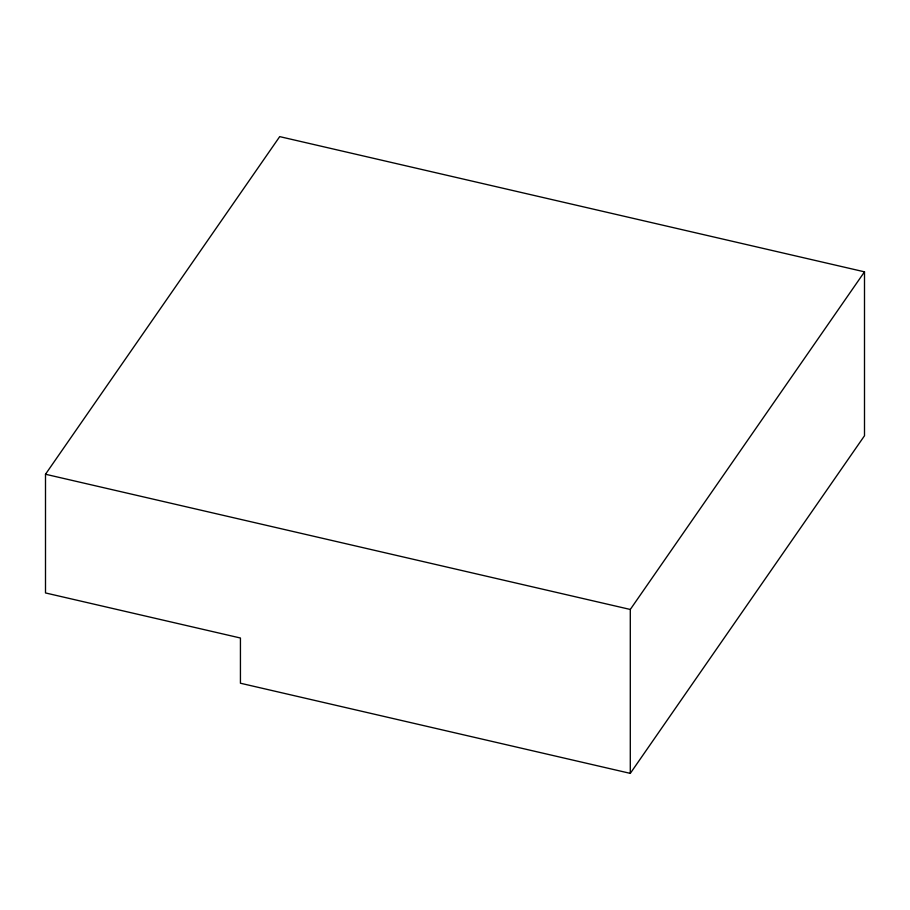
<?xml version="1.0" encoding="UTF-8"?>
<svg xmlns="http://www.w3.org/2000/svg" width="910" height="910" viewBox="0 0 910 910"><rect width="100%" height="100%" fill="white"/><g stroke="black" fill="none" stroke-linecap="round" stroke-linejoin="round"><path stroke-width="1.36" d="M45.5 474.247L279.711 136.625L864.5 271.84L864.5 435.753L630.289 773.375L240.433 683.228L240.433 638.012L45.5 592.945L45.5 474.247L630.289 609.461L864.5 271.84M630.289 609.461L630.289 773.375"/></g></svg>
